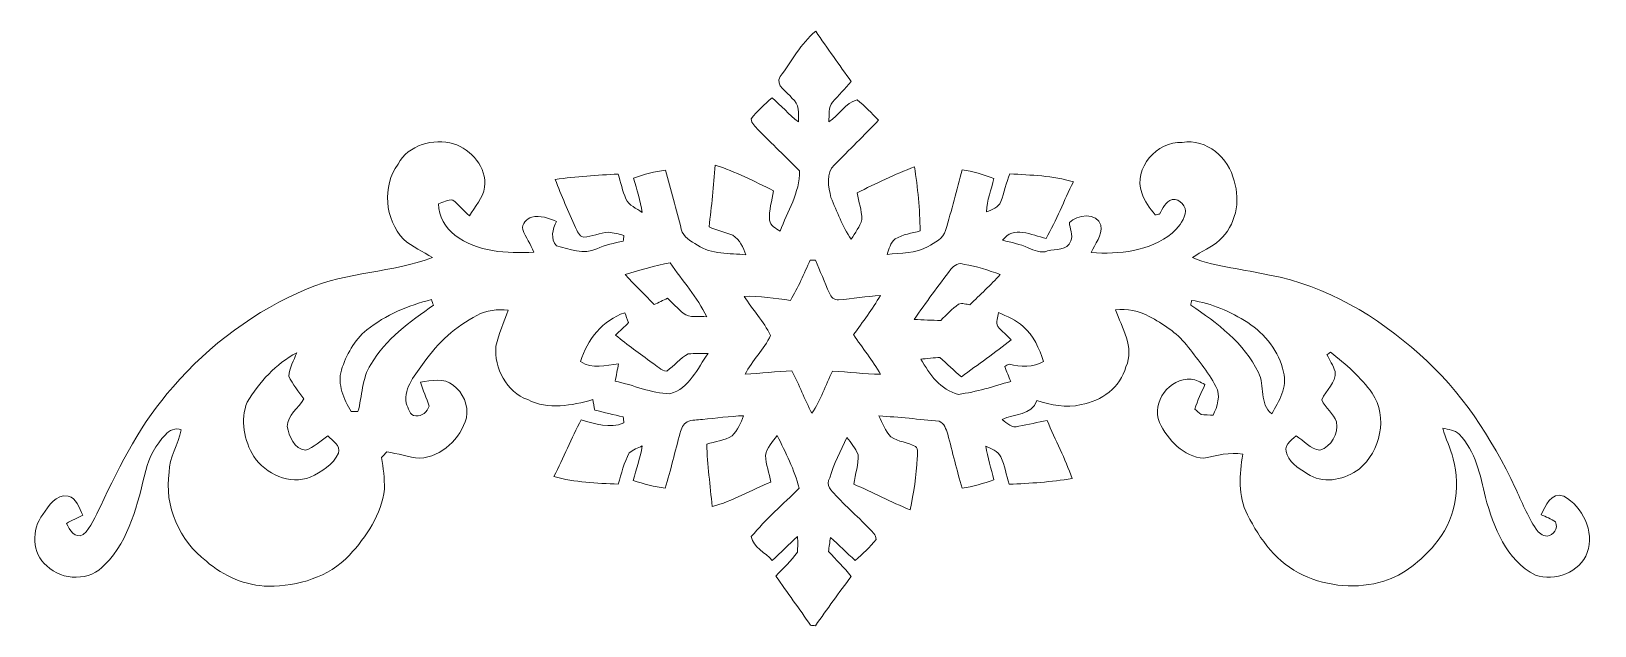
# Model space of a CAD drawing. Header units: centimetres. Extents: x -16.4 to 16.4, y -6.2 to 6.2.
import ezdxf

# ---------------------------------------------------------------- set-up
doc = ezdxf.new("R2010")
doc.units = ezdxf.units.CM
doc.header["$MEASUREMENT"] = 0
doc.layers.add('Layer 1', color=7, linetype='Continuous')

msp = doc.modelspace()

# ---------------------------------------------------------------- linework, layer by layer
at = {"layer": 'Layer 1', "color": 253, "lineweight": 9}
for points, knots in [([(-0.67084, 5.27615), (-0.42707, 5.5933), (-0.24186, 5.97042), (0.07388, 6.22442), (0.07388, 6.22442), (0.31941, 5.87129), (0.56918, 5.52062), (0.81965, 5.17102), (0.81965, 5.17102), (0.69159, 5.02496), (0.55683, 4.88527), (0.42983, 4.73852), (0.42983, 4.73852), (0.32894, 4.63057), (0.36915, 4.46511), (0.34763, 4.33035), (0.34763, 4.33035), (0.56494, 4.45523), (0.69265, 4.72864), (0.94312, 4.78755), (0.94312, 4.78755), (1.1061, 4.66232), (1.24545, 4.50886), (1.38903, 4.36175), (1.38903, 4.36175), (1.08952, 4.04354), (0.77626, 3.7391), (0.46863, 3.429), (0.46863, 3.429), (0.27672, 3.25967), (0.34552, 2.96157), (0.39455, 2.7425), (0.39455, 2.7425), (0.5212, 2.44546), (0.63268, 2.13607), (0.81965, 1.87008), (0.81965, 1.87008), (0.89973, 2.00414), (1.00521, 2.13078), (1.04119, 2.2853), (1.04119, 2.2853), (1.04331, 2.47474), (0.97311, 2.65713), (0.94065, 2.84198), (0.94065, 2.84198), (1.33682, 3.03566), (1.73511, 3.22686), (2.14574, 3.38844), (2.14574, 3.38844), (2.21206, 2.94464), (2.25969, 2.49661), (2.26463, 2.04717), (2.26463, 2.04717), (2.08965, 1.99214), (1.89774, 1.9738), (1.73899, 1.87572), (1.73899, 1.87572), (1.63986, 1.79811), (1.61128, 1.66617), (1.57142, 1.55329), (1.57142, 1.55329), (1.85928, 1.58574), (2.17149, 1.56246), (2.43008, 1.71555), (2.43008, 1.71555), (2.57119, 1.79951), (2.74758, 1.88172), (2.79732, 2.05423), (2.79732, 2.05423), (2.92467, 2.47474), (3.03086, 2.90125), (3.14304, 3.32564), (3.14304, 3.32564), (3.37305, 3.29389), (3.59389, 3.21875), (3.81226, 3.14149), (3.81226, 3.14149), (3.75688, 2.91042), (3.66057, 2.68463), (3.65387, 2.44511), (3.65387, 2.44511), (3.76993, 2.48391), (3.90504, 2.53365), (3.95514, 2.65642), (3.95514, 2.65642), (4.02569, 2.84904), (4.06838, 3.05082), (4.1467, 3.24097), (4.1467, 3.24097), (4.5912, 3.2064), (5.04697, 3.20711), (5.47667, 3.07094), (5.47667, 3.07094), (5.28123, 2.67758), (5.11825, 2.26872), (4.90411, 1.8849), (4.90411, 1.8849), (4.60494, 1.95827), (4.21089, 2.159), (3.99324, 1.84856), (3.99324, 1.84856), (4.17351, 1.80164), (4.35836, 1.76741), (4.53017, 1.69263), (4.53017, 1.69263), (4.65822, 1.63865), (4.79334, 1.56563), (4.93656, 1.62489), (4.93656, 1.62489), (5.09778, 1.66864), (5.35708, 1.62878), (5.42022, 1.83269), (5.42022, 1.83269), (5.48866, 1.96145), (5.38742, 2.0955), (5.39588, 2.2218), (5.39588, 2.2218), (5.54934, 2.38725), (5.97267, 2.43558), (6.0517, 2.16112), (6.0517, 2.16112), (6.09085, 1.94346), (5.92646, 1.77659), (5.8492, 1.59033), (5.8492, 1.59033), (6.43375, 1.54798), (7.07405, 1.6196), (7.54853, 1.99567), (7.54853, 1.99567), (7.6646, 2.10679), (7.77854, 2.23838), (7.8177, 2.39819), (7.8177, 2.39819), (7.86145, 2.55305), (7.70834, 2.72345), (7.55065, 2.69981), (7.55065, 2.69981), (7.41165, 2.65572), (7.34921, 2.51284), (7.2843, 2.39537), (7.2843, 2.39537), (7.26067, 2.39148), (7.21304, 2.38372), (7.1894, 2.37984), (7.1894, 2.37984), (7.08428, 2.52448), (6.96186, 2.66454), (6.90895, 2.83916), (6.90895, 2.83916), (6.72374, 3.36268), (7.23174, 3.91937), (7.75843, 3.89855), (7.75843, 3.89855), (8.26784, 3.98181), (8.7395, 3.57188), (8.84675, 3.09033), (8.84675, 3.09033), (8.98786, 2.66242), (8.87533, 2.15795), (8.5416, 1.84962), (8.5416, 1.84962), (8.37509, 1.6951), (8.15743, 1.61573), (7.97469, 1.48414), (7.97469, 1.48414), (8.48939, 1.27423), (9.05348, 1.24848), (9.58935, 1.11724), (9.58935, 1.11724), (10.77715, 0.90028), (11.84325, 0.25576), (12.73331, -0.53976), (12.73331, -0.53976), (13.6022, -1.30528), (14.2499, -2.29024), (14.73708, -3.33376), (14.73708, -3.33376), (14.87643, -3.62586), (14.99638, -3.9303), (15.17594, -4.20124), (15.17594, -4.20124), (15.22815, -4.27814), (15.31176, -4.34834), (15.40948, -4.34728), (15.40948, -4.34728), (15.54353, -4.32365), (15.64831, -4.19488), (15.58199, -4.05024), (15.58199, -4.05024), (15.48991, -3.98569), (15.38373, -3.94617), (15.28283, -3.89995), (15.28283, -3.89995), (15.38408, -3.71052), (15.47933, -3.41842), (15.75979, -3.51191), (15.75979, -3.51191), (16.15524, -3.73521), (16.40608, -4.24851), (16.25085, -4.69407), (16.25085, -4.69407), (16.09563, -5.11246), (15.56647, -5.29379), (15.16183, -5.16785), (15.16183, -5.16785), (14.55399, -4.85352), (14.28659, -4.1582), (14.11373, -3.53625), (14.11373, -3.53625), (14.00542, -3.07023), (13.90947, -2.56999), (13.56692, -2.21051), (13.56692, -2.21051), (13.47167, -2.12584), (13.33903, -2.11068), (13.21873, -2.08916), (13.21873, -2.08916), (13.27235, -2.30894), (13.39088, -2.50649), (13.4378, -2.72909), (13.4378, -2.72909), (13.61137, -3.34222), (13.4752, -4.04743), (13.04869, -4.52791), (13.04869, -4.52791), (12.76717, -4.86622), (12.40593, -5.15515), (11.98436, -5.29449), (11.98436, -5.29449), (11.43156, -5.45924), (10.81631, -5.4095), (10.29526, -5.16467), (10.29526, -5.16467), (9.74951, -4.92055), (9.3865, -4.41818), (9.12545, -3.90138), (9.12545, -3.90138), (8.92084, -3.5059), (8.95647, -3.05647), (9.02948, -2.63314), (9.02948, -2.63314), (8.75256, -2.58234), (8.48162, -2.65713), (8.21387, -2.71569), (8.21387, -2.71569), (7.78242, -2.69099), (7.4554, -2.33398), (7.28254, -1.96709), (7.28254, -1.96709), (7.10368, -1.54799), (7.49385, -1.02236), (7.94541, -1.06187), (7.94541, -1.06187), (8.04877, -1.07563), (8.14226, -1.12572), (8.23539, -1.16982), (8.23539, -1.16982), (8.16413, -1.34197), (8.07629, -1.50743), (8.02302, -1.68664), (8.02302, -1.68664), (8.06641, -1.72474), (8.11051, -1.76319), (8.1546, -1.80164), (8.1546, -1.80164), (8.2174, -1.80552), (8.34263, -1.81328), (8.40543, -1.81716), (8.40543, -1.81716), (8.49292, -1.63337), (8.573, -1.40441), (8.46257, -1.21286), (8.46257, -1.21286), (8.3003, -0.89536), (8.06359, -0.62478), (7.84733, -0.34396), (7.84733, -0.34396), (7.64272, -0.08044), (7.35309, 0.09313), (7.06628, 0.25294), (7.06628, 0.25294), (6.85427, 0.37323), (6.60273, 0.40992), (6.36214, 0.39405), (6.36214, 0.39405), (6.48985, 0.01199), (6.76819, -0.39512), (6.57769, -0.80222), (6.57769, -0.80222), (6.46903, -1.23296), (6.06016, -1.52401), (5.63753, -1.59491), (5.63753, -1.59491), (5.32497, -1.67288), (5.00711, -1.59915), (4.70691, -1.50919), (4.70691, -1.50919), (4.60954, -1.82634), (4.23172, -1.77483), (3.98689, -1.90571), (3.98689, -1.90571), (4.08355, -1.98826), (4.18727, -2.09445), (4.33331, -2.04576), (4.33331, -2.04576), (4.53334, -2.0186), (4.72772, -1.95545), (4.92845, -1.92935), (4.92845, -1.92935), (5.09213, -2.33822), (5.31051, -2.72486), (5.44774, -3.14396), (5.44774, -3.14396), (5.01065, -3.21064), (4.56968, -3.24733), (4.12835, -3.26144), (4.12835, -3.26144), (4.07155, -3.06953), (4.03839, -2.8695), (3.95267, -2.68782), (3.95267, -2.68782), (3.89834, -2.56188), (3.75476, -2.52096), (3.64328, -2.46275), (3.64328, -2.46275), (3.67538, -2.70228), (3.75053, -2.93371), (3.81156, -3.16724), (3.81156, -3.16724), (3.59319, -3.2438), (3.37164, -3.31329), (3.14163, -3.34293), (3.14163, -3.34293), (3.03333, -2.96757), (2.94196, -2.58798), (2.84177, -2.21086), (2.84177, -2.21086), (2.80755, -2.10962), (2.77016, -1.98544), (2.66185, -1.94169), (2.66185, -1.94169), (2.24134, -1.90148), (1.82154, -1.85703), (1.39997, -1.83022), (1.39997, -1.83022), (1.47405, -1.98191), (1.53261, -2.14877), (1.65291, -2.27119), (1.65291, -2.27119), (1.80355, -2.37843), (2.00357, -2.37984), (2.16409, -2.47051), (2.16409, -2.47051), (2.23252, -2.53295), (2.20289, -2.63067), (2.20501, -2.71639), (2.20501, -2.71639), (2.18172, -3.08081), (2.13022, -3.44276), (2.05578, -3.80013), (2.05578, -3.80013), (1.65608, -3.63184), (1.26591, -3.44135), (0.87362, -3.2572), (0.87362, -3.2572), (0.90643, -3.05118), (0.97417, -2.84728), (0.96252, -2.63702), (0.96252, -2.63702), (0.90043, -2.50967), (0.8193, -2.3929), (0.72969, -2.28389), (0.72969, -2.28389), (0.60234, -2.56223), (0.45029, -2.83211), (0.36915, -3.12879), (0.36915, -3.12879), (0.27743, -3.28754), (0.40549, -3.39549), (0.49756, -3.49743), (0.49756, -3.49743), (0.75368, -3.77014), (1.04155, -4.01214), (1.29061, -4.29224), (1.29061, -4.29224), (1.32236, -4.32577), (1.33717, -4.37163), (1.34035, -4.41749), (1.34035, -4.41749), (1.21335, -4.58083), (1.05777, -4.71911), (0.90467, -4.8574), (0.90467, -4.8574), (0.7244, -4.7043), (0.56212, -4.53213), (0.38538, -4.37586), (0.38538, -4.37586), (0.36986, -4.47393), (0.35539, -4.57236), (0.34164, -4.67184), (0.34164, -4.67184), (0.50285, -4.84329), (0.67254, -5.00769), (0.82071, -5.19113), (0.82071, -5.19113), (0.56177, -5.52944), (0.31729, -5.87869), (0.06823, -6.22442), (0.06823, -6.22442), (0.04283, -6.22265), (-0.00797, -6.21842), (-0.03337, -6.21666), (-0.03337, -6.21666), (-0.26867, -5.86846), (-0.51879, -5.53086), (-0.75938, -5.1869), (-0.75938, -5.1869), (-0.61263, -5.01686), (-0.43624, -4.87292), (-0.30995, -4.68559), (-0.30995, -4.68559), (-0.29972, -4.57553), (-0.29866, -4.46829), (-0.30783, -4.35927), (-0.30783, -4.35927), (-0.49057, -4.51909), (-0.65285, -4.70042), (-0.83805, -4.85776), (-0.83805, -4.85776), (-0.97952, -4.69548), (-1.23387, -4.584), (-1.2755, -4.35786), (-1.2755, -4.35786), (-0.97, -3.9938), (-0.61016, -3.67841), (-0.2722, -3.34469), (-0.2722, -3.34469), (-0.37133, -2.95699), (-0.55618, -2.59892), (-0.73187, -2.24156), (-0.73187, -2.24156), (-0.82782, -2.37032), (-0.95729, -2.49414), (-0.97811, -2.66101), (-0.97811, -2.66101), (-0.96647, -2.84939), (-0.89979, -3.03001), (-0.86592, -3.21522), (-0.86592, -3.21522), (-1.27832, -3.37962), (-1.66285, -3.62339), (-2.09818, -3.72569), (-2.09818, -3.72569), (-2.13451, -3.29142), (-2.1966, -2.85856), (-2.20896, -2.42324), (-2.20896, -2.42324), (-2.03503, -2.36291), (-1.83924, -2.34739), (-1.67943, -2.24967), (-1.67943, -2.24967), (-1.57113, -2.12726), (-1.48611, -1.98403), (-1.43742, -1.8281), (-1.43742, -1.8281), (-1.726, -1.83516), (-2.01211, -1.87996), (-2.29961, -1.90289), (-2.29961, -1.90289), (-2.40439, -1.92406), (-2.5208, -1.90642), (-2.62029, -1.95334), (-2.62029, -1.95334), (-2.70567, -2.00061), (-2.74024, -2.09903), (-2.76741, -2.18723), (-2.76741, -2.18723), (-2.87465, -2.57246), (-2.96214, -2.96334), (-3.07961, -3.34575), (-3.07961, -3.34575), (-3.30892, -3.31788), (-3.52976, -3.24874), (-3.7513, -3.18629), (-3.7513, -3.18629), (-3.68498, -2.94499), (-3.60772, -2.70652), (-3.56221, -2.46028), (-3.56221, -2.46028), (-3.6557, -2.50191), (-3.75589, -2.53613), (-3.8335, -2.60421), (-3.8335, -2.60421), (-3.94427, -2.80918), (-4.00036, -3.03778), (-4.06633, -3.26002), (-4.06633, -3.26002), (-4.51789, -3.23568), (-4.97791, -3.22863), (-5.41465, -3.09739), (-5.41465, -3.09739), (-5.20087, -2.71322), (-5.05693, -2.29483), (-4.84033, -1.91241), (-4.84033, -1.91241), (-4.54963, -1.99567), (-4.24166, -2.10397), (-3.94497, -1.97838), (-3.94497, -1.97838), (-3.94886, -1.94734), (-3.95696, -1.88454), (-3.96085, -1.85315), (-3.96085, -1.85315), (-4.16053, -1.80764), (-4.35948, -1.75719), (-4.5581, -1.7078), (-4.5581, -1.7078), (-4.56798, -1.65312), (-4.58808, -1.54411), (-4.59796, -1.48943), (-4.59796, -1.48943), (-5.03858, -1.60973), (-5.53565, -1.71556), (-5.96075, -1.49014), (-5.96075, -1.49014), (-6.4049, -1.3261), (-6.6723, -0.83115), (-6.62785, -0.37078), (-6.62785, -0.37078), (-6.57917, -0.10796), (-6.45217, 0.13017), (-6.37279, 0.38311), (-6.37279, 0.38311), (-6.59504, 0.40534), (-6.82823, 0.38664), (-7.02614, 0.2734), (-7.02614, 0.2734), (-7.47064, 0.04691), (-7.84846, -0.29634), (-8.13104, -0.70627), (-8.13104, -0.70627), (-8.31307, -0.95886), (-8.5646, -1.22414), (-8.50922, -1.56458), (-8.50922, -1.56458), (-8.46688, -1.66088), (-8.44289, -1.82951), (-8.30813, -1.82704), (-8.30813, -1.82704), (-8.18325, -1.84151), (-8.06083, -1.74731), (-8.03085, -1.62772), (-8.03085, -1.62772), (-8.07495, -1.4538), (-8.16701, -1.29505), (-8.21041, -1.12078), (-8.21041, -1.12078), (-7.98358, -1.10032), (-7.71476, -1.01742), (-7.52744, -1.18746), (-7.52744, -1.18746), (-7.32036, -1.34091), (-7.19688, -1.61291), (-7.24804, -1.87043), (-7.24804, -1.87043), (-7.37363, -2.30682), (-7.75956, -2.68641), (-8.22628, -2.71639), (-8.22628, -2.71639), (-8.46159, -2.70052), (-8.68561, -2.61585), (-8.91809, -2.58269), (-8.91809, -2.58269), (-8.95441, -2.62291), (-8.9911, -2.66348), (-9.02745, -2.70369), (-9.02745, -2.70369), (-8.98864, -2.92101), (-8.96359, -3.14149), (-8.96818, -3.36304), (-8.96818, -3.36304), (-9.02392, -3.89819), (-9.34812, -4.35822), (-9.69843, -4.74734), (-9.69843, -4.74734), (-10.13341, -5.213), (-10.77793, -5.39504), (-11.39706, -5.39715), (-11.39706, -5.39715), (-11.87966, -5.38904), (-12.3358, -5.18513), (-12.69986, -4.87575), (-12.69986, -4.87575), (-13.26537, -4.44712), (-13.58604, -3.71864), (-13.48127, -3.01132), (-13.48127, -3.01132), (-13.47774, -2.69558), (-13.28936, -2.42747), (-13.22797, -2.12514), (-13.22797, -2.12514), (-13.34615, -2.06446), (-13.47915, -2.13537), (-13.55958, -2.22603), (-13.55958, -2.22603), (-13.75749, -2.43594), (-13.90813, -2.69311), (-13.96845, -2.97674), (-13.96845, -2.97674), (-14.14837, -3.66889), (-14.29759, -4.42102), (-14.82853, -4.94383), (-14.82853, -4.94383), (-15.12521, -5.29908), (-15.71929, -5.28603), (-16.04279, -4.97382), (-16.04279, -4.97382), (-16.36275, -4.71735), (-16.37016, -4.20405), (-16.12639, -3.89256), (-16.12639, -3.89256), (-16.00222, -3.71793), (-15.85828, -3.46358), (-15.60005, -3.50909), (-15.60005, -3.50909), (-15.41378, -3.544), (-15.37251, -3.76591), (-15.28678, -3.90914), (-15.28678, -3.90914), (-15.4032, -3.96346), (-15.51821, -4.02026), (-15.63109, -4.082), (-15.63109, -4.082), (-15.57394, -4.21569), (-15.45188, -4.41043), (-15.28043, -4.31765), (-15.28043, -4.31765), (-15.11286, -4.15996), (-15.02361, -3.93171), (-14.91884, -3.7264), (-14.91884, -3.7264), (-14.5082, -2.83987), (-14.05559, -1.95545), (-13.39731, -1.22344), (-13.39731, -1.22344), (-12.63848, -0.33162), (-11.6627, 0.37464), (-10.58567, 0.83184), (-10.58567, 0.83184), (-9.74676, 1.19027), (-8.80414, 1.16769), (-7.95535, 1.48626), (-7.95535, 1.48626), (-8.1596, 1.6122), (-8.38363, 1.70779), (-8.5646, 1.86902), (-8.5646, 1.86902), (-8.9576, 2.28318), (-9.02145, 2.97886), (-8.67996, 3.44347), (-8.67996, 3.44347), (-8.46865, 3.84916), (-7.93736, 3.98498), (-7.51721, 3.87068), (-7.51721, 3.87068), (-7.14361, 3.74686), (-6.81659, 3.37644), (-6.86563, 2.96334), (-6.86563, 2.96334), (-6.9002, 2.7312), (-7.06424, 2.55094), (-7.18595, 2.35974), (-7.18595, 2.35974), (-7.30766, 2.46275), (-7.40044, 2.59857), (-7.53096, 2.68994), (-7.53096, 2.68994), (-7.63609, 2.71181), (-7.73663, 2.63948), (-7.83435, 2.60809), (-7.83435, 2.60809), (-7.8273, 2.3488), (-7.69677, 2.10997), (-7.48934, 1.95686), (-7.48934, 1.95686), (-7.02367, 1.6002), (-6.39749, 1.56563), (-5.83481, 1.59984), (-5.83481, 1.59984), (-5.90148, 1.76284), (-6.00344, 1.90889), (-6.06588, 2.07293), (-6.06588, 2.07293), (-6.09234, 2.19464), (-5.98439, 2.29729), (-5.87855, 2.33363), (-5.87855, 2.33363), (-5.69793, 2.37879), (-5.52613, 2.30682), (-5.36173, 2.24438), (-5.36173, 2.24438), (-5.43652, 2.08245), (-5.49614, 1.87643), (-5.35785, 1.72791), (-5.35785, 1.72791), (-5.08867, 1.66617), (-4.78494, 1.5367), (-4.51577, 1.67111), (-4.51577, 1.67111), (-4.33974, 1.75225), (-4.14853, 1.78824), (-3.96015, 1.82986), (-3.96015, 1.82986), (-3.95696, 1.85879), (-3.95062, 1.91735), (-3.94745, 1.94628), (-3.94745, 1.94628), (-4.05293, 1.97874), (-4.16088, 2.00731), (-4.27094, 2.01754), (-4.27094, 2.01754), (-4.44804, 2.00167), (-4.6149, 1.92476), (-4.7927, 1.91488), (-4.7927, 1.91488), (-4.88901, 1.93429), (-4.92006, 2.04294), (-4.96345, 2.11738), (-4.96345, 2.11738), (-5.10209, 2.45287), (-5.26543, 2.77884), (-5.38466, 3.12209), (-5.38466, 3.12209), (-4.94757, 3.18312), (-4.5066, 3.21169), (-4.06598, 3.23498), (-4.06598, 3.23498), (-4.01377, 3.06141), (-3.97673, 2.8822), (-3.90476, 2.71533), (-3.90476, 2.71533), (-3.84408, 2.5721), (-3.68004, 2.52095), (-3.56327, 2.43276), (-3.56327, 2.43276), (-3.59926, 2.67581), (-3.67651, 2.90972), (-3.74248, 3.14537), (-3.74248, 3.14537), (-3.52835, 3.23568), (-3.30081, 3.28825), (-3.07079, 3.31753), (-3.07079, 3.31753), (-2.9632, 2.90478), (-2.84925, 2.49308), (-2.74306, 2.07963), (-2.74306, 2.07963), (-2.70602, 1.91171), (-2.53738, 1.83303), (-2.4065, 1.74484), (-2.4065, 1.74484), (-2.11017, 1.54341), (-1.72917, 1.58468), (-1.3898, 1.54022), (-1.3898, 1.54022), (-1.44589, 1.69545), (-1.51398, 1.86549), (-1.66355, 1.95263), (-1.66355, 1.95263), (-1.82795, 2.01613), (-1.99905, 2.05917), (-2.16097, 2.12902), (-2.16097, 2.12902), (-2.10911, 2.55905), (-2.06466, 2.99014), (-2.03116, 3.42195), (-2.03116, 3.42195), (-1.60676, 3.28895), (-1.20918, 3.0794), (-0.80983, 2.88537), (-0.80983, 2.88537), (-0.84264, 2.68112), (-0.90861, 2.47827), (-0.89379, 2.26872), (-0.89379, 2.26872), (-0.87263, 2.15336), (-0.76256, 2.09374), (-0.67084, 2.03871), (-0.67084, 2.03871), (-0.52443, 2.45745), (-0.25103, 2.84092), (-0.26832, 3.30412), (-0.26832, 3.30412), (-0.5516, 3.59128), (-0.84335, 3.86998), (-1.12663, 4.15679), (-1.12663, 4.15679), (-1.18695, 4.22699), (-1.27656, 4.29049), (-1.27726, 4.39209), (-1.27726, 4.39209), (-1.15062, 4.55613), (-0.99469, 4.69407), (-0.84123, 4.83235), (-0.84123, 4.83235), (-0.64967, 4.67184), (-0.48598, 4.47993), (-0.28737, 4.32718), (-0.28737, 4.32718), (-0.2789, 4.50039), (-0.26373, 4.70676), (-0.42354, 4.82282), (-0.42354, 4.82282), (-0.50715, 4.96147), (-0.79043, 5.08352), (-0.67084, 5.27615), (-0.67084, 5.27615), (-0.67084, 5.27615), (-0.67084, 5.27615), (-0.67084, 5.27615)], [0, 0, 0, 0, 0.00485437, 0.00485437, 0.00485437, 0.00485437, 0.00970874, 0.00970874, 0.00970874, 0.00970874, 0.01456311, 0.01456311, 0.01456311, 0.01456311, 0.01941748, 0.01941748, 0.01941748, 0.01941748, 0.02427184, 0.02427184, 0.02427184, 0.02427184, 0.02912621, 0.02912621, 0.02912621, 0.02912621, 0.03398058, 0.03398058, 0.03398058, 0.03398058, 0.03883495, 0.03883495, 0.03883495, 0.03883495, 0.04368932, 0.04368932, 0.04368932, 0.04368932, 0.04854369, 0.04854369, 0.04854369, 0.04854369, 0.05339806, 0.05339806, 0.05339806, 0.05339806, 0.05825243, 0.05825243, 0.05825243, 0.05825243, 0.0631068, 0.0631068, 0.0631068, 0.0631068, 0.06796117, 0.06796117, 0.06796117, 0.06796117, 0.07281553, 0.07281553, 0.07281553, 0.07281553, 0.0776699, 0.0776699, 0.0776699, 0.0776699, 0.08252427, 0.08252427, 0.08252427, 0.08252427, 0.08737864, 0.08737864, 0.08737864, 0.08737864, 0.09223301, 0.09223301, 0.09223301, 0.09223301, 0.09708738, 0.09708738, 0.09708738, 0.09708738, 0.10194175, 0.10194175, 0.10194175, 0.10194175, 0.10679612, 0.10679612, 0.10679612, 0.10679612, 0.11165049, 0.11165049, 0.11165049, 0.11165049, 0.11650485, 0.11650485, 0.11650485, 0.11650485, 0.12135922, 0.12135922, 0.12135922, 0.12135922, 0.12621359, 0.12621359, 0.12621359, 0.12621359, 0.13106796, 0.13106796, 0.13106796, 0.13106796, 0.13592233, 0.13592233, 0.13592233, 0.13592233, 0.1407767, 0.1407767, 0.1407767, 0.1407767, 0.14563107, 0.14563107, 0.14563107, 0.14563107, 0.15048544, 0.15048544, 0.15048544, 0.15048544, 0.15533981, 0.15533981, 0.15533981, 0.15533981, 0.16019417, 0.16019417, 0.16019417, 0.16019417, 0.16504854, 0.16504854, 0.16504854, 0.16504854, 0.16990291, 0.16990291, 0.16990291, 0.16990291, 0.17475728, 0.17475728, 0.17475728, 0.17475728, 0.17961165, 0.17961165, 0.17961165, 0.17961165, 0.18446602, 0.18446602, 0.18446602, 0.18446602, 0.18932039, 0.18932039, 0.18932039, 0.18932039, 0.19417476, 0.19417476, 0.19417476, 0.19417476, 0.19902913, 0.19902913, 0.19902913, 0.19902913, 0.2038835, 0.2038835, 0.2038835, 0.2038835, 0.20873786, 0.20873786, 0.20873786, 0.20873786, 0.21359223, 0.21359223, 0.21359223, 0.21359223, 0.2184466, 0.2184466, 0.2184466, 0.2184466, 0.22330097, 0.22330097, 0.22330097, 0.22330097, 0.22815534, 0.22815534, 0.22815534, 0.22815534, 0.23300971, 0.23300971, 0.23300971, 0.23300971, 0.23786408, 0.23786408, 0.23786408, 0.23786408, 0.24271845, 0.24271845, 0.24271845, 0.24271845, 0.24757282, 0.24757282, 0.24757282, 0.24757282, 0.25242718, 0.25242718, 0.25242718, 0.25242718, 0.25728155, 0.25728155, 0.25728155, 0.25728155, 0.26213592, 0.26213592, 0.26213592, 0.26213592, 0.26699029, 0.26699029, 0.26699029, 0.26699029, 0.27184466, 0.27184466, 0.27184466, 0.27184466, 0.27669903, 0.27669903, 0.27669903, 0.27669903, 0.2815534, 0.2815534, 0.2815534, 0.2815534, 0.28640777, 0.28640777, 0.28640777, 0.28640777, 0.29126214, 0.29126214, 0.29126214, 0.29126214, 0.2961165, 0.2961165, 0.2961165, 0.2961165, 0.30097087, 0.30097087, 0.30097087, 0.30097087, 0.30582524, 0.30582524, 0.30582524, 0.30582524, 0.31067961, 0.31067961, 0.31067961, 0.31067961, 0.31553398, 0.31553398, 0.31553398, 0.31553398, 0.32038835, 0.32038835, 0.32038835, 0.32038835, 0.32524272, 0.32524272, 0.32524272, 0.32524272, 0.33009709, 0.33009709, 0.33009709, 0.33009709, 0.33495146, 0.33495146, 0.33495146, 0.33495146, 0.33980583, 0.33980583, 0.33980583, 0.33980583, 0.34466019, 0.34466019, 0.34466019, 0.34466019, 0.34951456, 0.34951456, 0.34951456, 0.34951456, 0.35436893, 0.35436893, 0.35436893, 0.35436893, 0.3592233, 0.3592233, 0.3592233, 0.3592233, 0.36407767, 0.36407767, 0.36407767, 0.36407767, 0.36893204, 0.36893204, 0.36893204, 0.36893204, 0.37378641, 0.37378641, 0.37378641, 0.37378641, 0.37864078, 0.37864078, 0.37864078, 0.37864078, 0.38349515, 0.38349515, 0.38349515, 0.38349515, 0.38834951, 0.38834951, 0.38834951, 0.38834951, 0.39320388, 0.39320388, 0.39320388, 0.39320388, 0.39805825, 0.39805825, 0.39805825, 0.39805825, 0.40291262, 0.40291262, 0.40291262, 0.40291262, 0.40776699, 0.40776699, 0.40776699, 0.40776699, 0.41262136, 0.41262136, 0.41262136, 0.41262136, 0.41747573, 0.41747573, 0.41747573, 0.41747573, 0.4223301, 0.4223301, 0.4223301, 0.4223301, 0.42718447, 0.42718447, 0.42718447, 0.42718447, 0.43203883, 0.43203883, 0.43203883, 0.43203883, 0.4368932, 0.4368932, 0.4368932, 0.4368932, 0.44174757, 0.44174757, 0.44174757, 0.44174757, 0.44660194, 0.44660194, 0.44660194, 0.44660194, 0.45145631, 0.45145631, 0.45145631, 0.45145631, 0.45631068, 0.45631068, 0.45631068, 0.45631068, 0.46116505, 0.46116505, 0.46116505, 0.46116505, 0.46601942, 0.46601942, 0.46601942, 0.46601942, 0.47087379, 0.47087379, 0.47087379, 0.47087379, 0.47572816, 0.47572816, 0.47572816, 0.47572816, 0.48058252, 0.48058252, 0.48058252, 0.48058252, 0.48543689, 0.48543689, 0.48543689, 0.48543689, 0.49029126, 0.49029126, 0.49029126, 0.49029126, 0.49514563, 0.49514563, 0.49514563, 0.49514563, 0.5, 0.5, 0.5, 0.5, 0.50485437, 0.50485437, 0.50485437, 0.50485437, 0.50970874, 0.50970874, 0.50970874, 0.50970874, 0.51456311, 0.51456311, 0.51456311, 0.51456311, 0.51941748, 0.51941748, 0.51941748, 0.51941748, 0.52427184, 0.52427184, 0.52427184, 0.52427184, 0.52912621, 0.52912621, 0.52912621, 0.52912621, 0.53398058, 0.53398058, 0.53398058, 0.53398058, 0.53883495, 0.53883495, 0.53883495, 0.53883495, 0.54368932, 0.54368932, 0.54368932, 0.54368932, 0.54854369, 0.54854369, 0.54854369, 0.54854369, 0.55339806, 0.55339806, 0.55339806, 0.55339806, 0.55825243, 0.55825243, 0.55825243, 0.55825243, 0.5631068, 0.5631068, 0.5631068, 0.5631068, 0.56796117, 0.56796117, 0.56796117, 0.56796117, 0.57281553, 0.57281553, 0.57281553, 0.57281553, 0.5776699, 0.5776699, 0.5776699, 0.5776699, 0.58252427, 0.58252427, 0.58252427, 0.58252427, 0.58737864, 0.58737864, 0.58737864, 0.58737864, 0.59223301, 0.59223301, 0.59223301, 0.59223301, 0.59708738, 0.59708738, 0.59708738, 0.59708738, 0.60194175, 0.60194175, 0.60194175, 0.60194175, 0.60679612, 0.60679612, 0.60679612, 0.60679612, 0.61165049, 0.61165049, 0.61165049, 0.61165049, 0.61650485, 0.61650485, 0.61650485, 0.61650485, 0.62135922, 0.62135922, 0.62135922, 0.62135922, 0.62621359, 0.62621359, 0.62621359, 0.62621359, 0.63106796, 0.63106796, 0.63106796, 0.63106796, 0.63592233, 0.63592233, 0.63592233, 0.63592233, 0.6407767, 0.6407767, 0.6407767, 0.6407767, 0.64563107, 0.64563107, 0.64563107, 0.64563107, 0.65048544, 0.65048544, 0.65048544, 0.65048544, 0.65533981, 0.65533981, 0.65533981, 0.65533981, 0.66019417, 0.66019417, 0.66019417, 0.66019417, 0.66504854, 0.66504854, 0.66504854, 0.66504854, 0.66990291, 0.66990291, 0.66990291, 0.66990291, 0.67475728, 0.67475728, 0.67475728, 0.67475728, 0.67961165, 0.67961165, 0.67961165, 0.67961165, 0.68446602, 0.68446602, 0.68446602, 0.68446602, 0.68932039, 0.68932039, 0.68932039, 0.68932039, 0.69417476, 0.69417476, 0.69417476, 0.69417476, 0.69902913, 0.69902913, 0.69902913, 0.69902913, 0.7038835, 0.7038835, 0.7038835, 0.7038835, 0.70873786, 0.70873786, 0.70873786, 0.70873786, 0.71359223, 0.71359223, 0.71359223, 0.71359223, 0.7184466, 0.7184466, 0.7184466, 0.7184466, 0.72330097, 0.72330097, 0.72330097, 0.72330097, 0.72815534, 0.72815534, 0.72815534, 0.72815534, 0.73300971, 0.73300971, 0.73300971, 0.73300971, 0.73786408, 0.73786408, 0.73786408, 0.73786408, 0.74271845, 0.74271845, 0.74271845, 0.74271845, 0.74757282, 0.74757282, 0.74757282, 0.74757282, 0.75242718, 0.75242718, 0.75242718, 0.75242718, 0.75728155, 0.75728155, 0.75728155, 0.75728155, 0.76213592, 0.76213592, 0.76213592, 0.76213592, 0.76699029, 0.76699029, 0.76699029, 0.76699029, 0.77184466, 0.77184466, 0.77184466, 0.77184466, 0.77669903, 0.77669903, 0.77669903, 0.77669903, 0.7815534, 0.7815534, 0.7815534, 0.7815534, 0.78640777, 0.78640777, 0.78640777, 0.78640777, 0.79126214, 0.79126214, 0.79126214, 0.79126214, 0.7961165, 0.7961165, 0.7961165, 0.7961165, 0.80097087, 0.80097087, 0.80097087, 0.80097087, 0.80582524, 0.80582524, 0.80582524, 0.80582524, 0.81067961, 0.81067961, 0.81067961, 0.81067961, 0.81553398, 0.81553398, 0.81553398, 0.81553398, 0.82038835, 0.82038835, 0.82038835, 0.82038835, 0.82524272, 0.82524272, 0.82524272, 0.82524272, 0.83009709, 0.83009709, 0.83009709, 0.83009709, 0.83495146, 0.83495146, 0.83495146, 0.83495146, 0.83980583, 0.83980583, 0.83980583, 0.83980583, 0.84466019, 0.84466019, 0.84466019, 0.84466019, 0.84951456, 0.84951456, 0.84951456, 0.84951456, 0.85436893, 0.85436893, 0.85436893, 0.85436893, 0.8592233, 0.8592233, 0.8592233, 0.8592233, 0.86407767, 0.86407767, 0.86407767, 0.86407767, 0.86893204, 0.86893204, 0.86893204, 0.86893204, 0.87378641, 0.87378641, 0.87378641, 0.87378641, 0.87864078, 0.87864078, 0.87864078, 0.87864078, 0.88349515, 0.88349515, 0.88349515, 0.88349515, 0.88834951, 0.88834951, 0.88834951, 0.88834951, 0.89320388, 0.89320388, 0.89320388, 0.89320388, 0.89805825, 0.89805825, 0.89805825, 0.89805825, 0.90291262, 0.90291262, 0.90291262, 0.90291262, 0.90776699, 0.90776699, 0.90776699, 0.90776699, 0.91262136, 0.91262136, 0.91262136, 0.91262136, 0.91747573, 0.91747573, 0.91747573, 0.91747573, 0.9223301, 0.9223301, 0.9223301, 0.9223301, 0.92718447, 0.92718447, 0.92718447, 0.92718447, 0.93203883, 0.93203883, 0.93203883, 0.93203883, 0.9368932, 0.9368932, 0.9368932, 0.9368932, 0.94174757, 0.94174757, 0.94174757, 0.94174757, 0.94660194, 0.94660194, 0.94660194, 0.94660194, 0.95145631, 0.95145631, 0.95145631, 0.95145631, 0.95631068, 0.95631068, 0.95631068, 0.95631068, 0.96116505, 0.96116505, 0.96116505, 0.96116505, 0.96601942, 0.96601942, 0.96601942, 0.96601942, 0.97087379, 0.97087379, 0.97087379, 0.97087379, 0.97572816, 0.97572816, 0.97572816, 0.97572816, 0.98058252, 0.98058252, 0.98058252, 0.98058252, 0.98543689, 0.98543689, 0.98543689, 0.98543689, 0.99029126, 0.99029126, 0.99029126, 0.99029126, 1, 1, 1, 1]), ([(-3.9171, 1.13029), (-3.72873, 0.9091), (-3.50436, 0.72213), (-3.31527, 0.50129), (-3.31527, 0.50129), (-3.22143, 0.54433), (-3.12865, 0.58984), (-3.03552, 0.63394), (-3.03552, 0.63394), (-2.92298, 0.53163), (-2.81997, 0.41874), (-2.70179, 0.32243), (-2.70179, 0.32243), (-2.56772, 0.20284), (-2.3684, 0.27481), (-2.20754, 0.24694), (-2.20754, 0.24694), (-2.40968, 0.65651), (-2.7219, 0.99765), (-2.97449, 1.37513), (-2.97449, 1.37513), (-3.29551, 1.3208), (-3.6049, 1.21849), (-3.9171, 1.13029), (-3.9171, 1.13029), (-3.9171, 1.13029), (-3.9171, 1.13029), (-3.9171, 1.13029)], [0, 0, 0, 0, 0.125, 0.125, 0.125, 0.125, 0.25, 0.25, 0.25, 0.25, 0.375, 0.375, 0.375, 0.375, 0.5, 0.5, 0.5, 0.5, 0.625, 0.625, 0.625, 0.625, 0.75, 0.75, 0.75, 0.75, 1, 1, 1, 1]), ([(-0.04007, 1.43334), (-0.17413, 1.1497), (-0.29054, 0.85654), (-0.45458, 0.58843), (-0.45458, 0.58843), (-0.77632, 0.63535), (-1.09982, 0.68262), (-1.42578, 0.67345), (-1.42578, 0.67345), (-1.24975, 0.39511), (-1.01904, 0.15098), (-0.8698, -0.14394), (-0.8698, -0.14394), (-1.00633, -0.44063), (-1.25751, -0.66817), (-1.40567, -0.95886), (-1.40567, -0.95886), (-1.07759, -0.93875), (-0.75127, -0.90171), (-0.42283, -0.88724), (-0.42283, -0.88724), (-0.27079, -1.17758), (-0.1579, -1.48661), (-0.00303, -1.77554), (-0.00303, -1.77554), (0.18218, -1.50425), (0.28202, -1.18746), (0.42595, -0.8943), (0.42595, -0.8943), (0.7625, -0.91194), (1.09834, -0.95321), (1.43595, -0.95886), (1.43595, -0.95886), (1.27156, -0.66605), (1.05001, -0.41029), (0.86974, -0.12771), (0.86974, -0.12771), (1.06412, 0.13899), (1.25992, 0.40639), (1.43031, 0.68932), (1.43031, 0.68932), (1.1368, 0.67486), (0.84717, 0.62159), (0.55507, 0.60007), (0.55507, 0.60007), (0.4637, 0.58984), (0.3949, 0.66181), (0.36315, 0.73977), (0.36315, 0.73977), (0.26014, 0.96908), (0.16842, 1.20332), (0.06717, 1.43334), (0.06717, 1.43334), (0.04036, 1.43334), (-0.01326, 1.43334), (-0.04007, 1.43334), (-0.04007, 1.43334), (-0.04007, 1.43334), (-0.04007, 1.43334), (-0.04007, 1.43334)], [0, 0, 0, 0, 0.0625, 0.0625, 0.0625, 0.0625, 0.125, 0.125, 0.125, 0.125, 0.1875, 0.1875, 0.1875, 0.1875, 0.25, 0.25, 0.25, 0.25, 0.3125, 0.3125, 0.3125, 0.3125, 0.375, 0.375, 0.375, 0.375, 0.4375, 0.4375, 0.4375, 0.4375, 0.5, 0.5, 0.5, 0.5, 0.5625, 0.5625, 0.5625, 0.5625, 0.625, 0.625, 0.625, 0.625, 0.6875, 0.6875, 0.6875, 0.6875, 0.75, 0.75, 0.75, 0.75, 0.8125, 0.8125, 0.8125, 0.8125, 0.875, 0.875, 0.875, 0.875, 1, 1, 1, 1]), ([(2.90774, 1.2393), (2.6428, 0.89605), (2.38951, 0.54398), (2.13833, 0.19049), (2.13833, 0.19049), (2.32389, 0.18062), (2.51016, 0.17427), (2.69713, 0.16897), (2.69713, 0.16897), (2.81637, 0.2868), (2.93067, 0.41274), (3.07037, 0.50764), (3.07037, 0.50764), (3.14692, 0.53939), (3.23053, 0.50411), (3.3092, 0.49812), (3.3092, 0.49812), (3.51734, 0.71155), (3.74665, 0.90487), (3.94032, 1.13207), (3.94032, 1.13207), (3.69549, 1.21743), (3.4482, 1.30633), (3.19067, 1.33985), (3.19067, 1.33985), (3.0746, 1.39559), (2.9723, 1.32292), (2.90774, 1.2393), (2.90774, 1.2393), (2.90774, 1.2393), (2.90774, 1.2393), (2.90774, 1.2393)], [0, 0, 0, 0, 0.11111111, 0.11111111, 0.11111111, 0.11111111, 0.22222222, 0.22222222, 0.22222222, 0.22222222, 0.33333333, 0.33333333, 0.33333333, 0.33333333, 0.44444444, 0.44444444, 0.44444444, 0.44444444, 0.55555556, 0.55555556, 0.55555556, 0.55555556, 0.66666667, 0.66666667, 0.66666667, 0.66666667, 0.77777778, 0.77777778, 0.77777778, 0.77777778, 1, 1, 1, 1]), ([(-9.33612, -0.02964), (-9.59895, -0.24378), (-9.76827, -0.55246), (-9.86882, -0.87207), (-9.86882, -0.87207), (-9.95948, -1.17264), (-9.81273, -1.48132), (-9.66668, -1.73814), (-9.66668, -1.73814), (-9.61906, -1.73885), (-9.57143, -1.74026), (-9.52345, -1.74167), (-9.52345, -1.74167), (-9.42679, -1.41288), (-9.44478, -1.04493), (-9.24934, -0.75248), (-9.24934, -0.75248), (-8.94913, -0.21485), (-8.42314, 0.13793), (-7.937, 0.49071), (-7.937, 0.49071), (-7.95218, 0.52881), (-7.967, 0.56656), (-7.98217, 0.6043), (-7.98217, 0.6043), (-8.46794, 0.48436), (-8.94313, 0.28469), (-9.33612, -0.02964), (-9.33612, -0.02964), (-9.33612, -0.02964), (-9.33612, -0.02964), (-9.33612, -0.02964)], [0, 0, 0, 0, 0.11111111, 0.11111111, 0.11111111, 0.11111111, 0.22222222, 0.22222222, 0.22222222, 0.22222222, 0.33333333, 0.33333333, 0.33333333, 0.33333333, 0.44444444, 0.44444444, 0.44444444, 0.44444444, 0.55555556, 0.55555556, 0.55555556, 0.55555556, 0.66666667, 0.66666667, 0.66666667, 0.66666667, 0.77777778, 0.77777778, 0.77777778, 0.77777778, 1, 1, 1, 1]), ([(-4.85373, -0.69251), (-4.60926, -0.86361), (-4.32668, -0.77188), (-4.05857, -0.73802), (-4.05857, -0.73802), (-4.08044, -0.85937), (-4.10479, -0.98214), (-4.13089, -1.10314), (-4.13089, -1.10314), (-3.74566, -1.17969), (-3.37806, -1.36102), (-2.98154, -1.36737), (-2.98154, -1.36737), (-2.57337, -1.25695), (-2.40616, -0.83362), (-2.17861, -0.52318), (-2.17861, -0.52318), (-2.31797, -0.52106), (-2.45801, -0.52035), (-2.5963, -0.53129), (-2.5963, -0.53129), (-2.76741, -0.6216), (-2.88876, -0.78211), (-3.04716, -0.89112), (-3.04716, -0.89112), (-3.17134, -0.88971), (-3.25424, -0.77224), (-3.35549, -0.71861), (-3.35549, -0.71861), (-3.61019, -0.52494), (-3.87619, -0.34467), (-4.11996, -0.13724), (-4.11996, -0.13724), (-4.02682, -0.05186), (-3.93404, 0.03457), (-3.84761, 0.12699), (-3.84761, 0.12699), (-3.87513, 0.19473), (-3.90229, 0.26246), (-3.92981, 0.32984), (-3.92981, 0.32984), (-4.38983, 0.17744), (-4.72215, -0.2346), (-4.85373, -0.69251), (-4.85373, -0.69251), (-4.85373, -0.69251), (-4.85373, -0.69251), (-4.85373, -0.69251)], [0, 0, 0, 0, 0.07692308, 0.07692308, 0.07692308, 0.07692308, 0.15384615, 0.15384615, 0.15384615, 0.15384615, 0.23076923, 0.23076923, 0.23076923, 0.23076923, 0.30769231, 0.30769231, 0.30769231, 0.30769231, 0.38461538, 0.38461538, 0.38461538, 0.38461538, 0.46153846, 0.46153846, 0.46153846, 0.46153846, 0.53846154, 0.53846154, 0.53846154, 0.53846154, 0.61538462, 0.61538462, 0.61538462, 0.61538462, 0.69230769, 0.69230769, 0.69230769, 0.69230769, 0.76923077, 0.76923077, 0.76923077, 0.76923077, 0.84615385, 0.84615385, 0.84615385, 0.84615385, 1, 1, 1, 1]), ([(3.90363, 0.33231), (3.89093, 0.23741), (3.84754, 0.13334), (3.89411, 0.04056), (3.89411, 0.04056), (3.97595, -0.06068), (4.08108, -0.14323), (4.17457, -0.23496), (4.17457, -0.23496), (3.83802, -0.50942), (3.47924, -0.75424), (3.12928, -1.01107), (3.12928, -1.01107), (2.97406, -0.88124), (2.82801, -0.74084), (2.67914, -0.60431), (2.67914, -0.60431), (2.5793, -0.61313), (2.37999, -0.63148), (2.28015, -0.64065), (2.28015, -0.64065), (2.45936, -0.95956), (2.69078, -1.28764), (3.06931, -1.37937), (3.06931, -1.37937), (3.44185, -1.32927), (3.8038, -1.21568), (4.16363, -1.10738), (4.16363, -1.10738), (4.12024, -1.00542), (4.07614, -0.90347), (4.03875, -0.79905), (4.03875, -0.79905), (4.06838, -0.78035), (4.09837, -0.76201), (4.1287, -0.74366), (4.1287, -0.74366), (4.37247, -0.8054), (4.62965, -0.8248), (4.8526, -0.68969), (4.8526, -0.68969), (4.75912, -0.42369), (4.64658, -0.14464), (4.42574, 0.04197), (4.42574, 0.04197), (4.27651, 0.17815), (4.08778, 0.25717), (3.90363, 0.33231), (3.90363, 0.33231), (3.90363, 0.33231), (3.90363, 0.33231), (3.90363, 0.33231)], [0, 0, 0, 0, 0.07142857, 0.07142857, 0.07142857, 0.07142857, 0.14285714, 0.14285714, 0.14285714, 0.14285714, 0.21428571, 0.21428571, 0.21428571, 0.21428571, 0.28571429, 0.28571429, 0.28571429, 0.28571429, 0.35714286, 0.35714286, 0.35714286, 0.35714286, 0.42857143, 0.42857143, 0.42857143, 0.42857143, 0.5, 0.5, 0.5, 0.5, 0.57142857, 0.57142857, 0.57142857, 0.57142857, 0.64285714, 0.64285714, 0.64285714, 0.64285714, 0.71428571, 0.71428571, 0.71428571, 0.71428571, 0.78571429, 0.78571429, 0.78571429, 0.78571429, 0.85714286, 0.85714286, 0.85714286, 0.85714286, 1, 1, 1, 1]), ([(7.95423, 0.58984), (7.94964, 0.56479), (7.94047, 0.51434), (7.93553, 0.4893), (7.93553, 0.4893), (8.49539, 0.12206), (9.05383, -0.30657), (9.35405, -0.92287), (9.35405, -0.92287), (9.50116, -1.19416), (9.36393, -1.58363), (9.63627, -1.78506), (9.63627, -1.78506), (9.78973, -1.5233), (9.96576, -1.23191), (9.8818, -0.91229), (9.8818, -0.91229), (9.78938, -0.4819), (9.49445, -0.11325), (9.13074, 0.12523), (9.13074, 0.12523), (8.77408, 0.35136), (8.37368, 0.52669), (7.95423, 0.58984), (7.95423, 0.58984), (7.95423, 0.58984), (7.95423, 0.58984), (7.95423, 0.58984)], [0, 0, 0, 0, 0.125, 0.125, 0.125, 0.125, 0.25, 0.25, 0.25, 0.25, 0.375, 0.375, 0.375, 0.375, 0.5, 0.5, 0.5, 0.5, 0.625, 0.625, 0.625, 0.625, 0.75, 0.75, 0.75, 0.75, 1, 1, 1, 1]), ([(-10.80545, -0.50659), (-11.2436, -0.74013), (-11.58791, -1.12325), (-11.84297, -1.5427), (-11.84297, -1.5427), (-11.99501, -1.91241), (-11.91035, -2.34986), (-11.70256, -2.68182), (-11.70256, -2.68182), (-11.4602, -3.04695), (-10.94903, -3.28966), (-10.52181, -3.11115), (-10.52181, -3.11115), (-10.28685, -3.00567), (-10.04098, -2.85257), (-9.9302, -2.61021), (-9.9302, -2.61021), (-9.87835, -2.45005), (-10.05156, -2.34386), (-10.15175, -2.25073), (-10.15175, -2.25073), (-10.30838, -2.34915), (-10.44314, -2.49838), (-10.62306, -2.54988), (-10.62306, -2.54988), (-10.85519, -2.5206), (-10.96808, -2.25849), (-11.00371, -2.05353), (-11.00371, -2.05353), (-11.00194, -1.81399), (-10.7677, -1.66935), (-10.65587, -1.47603), (-10.65587, -1.47603), (-10.77299, -1.32469), (-10.88553, -1.16876), (-10.97337, -0.99907), (-10.97337, -0.99907), (-10.9642, -0.81986), (-10.86119, -0.67134), (-10.80545, -0.50659), (-10.80545, -0.50659), (-10.80545, -0.50659), (-10.80545, -0.50659), (-10.80545, -0.50659)], [0, 0, 0, 0, 0.08333333, 0.08333333, 0.08333333, 0.08333333, 0.16666667, 0.16666667, 0.16666667, 0.16666667, 0.25, 0.25, 0.25, 0.25, 0.33333333, 0.33333333, 0.33333333, 0.33333333, 0.41666667, 0.41666667, 0.41666667, 0.41666667, 0.5, 0.5, 0.5, 0.5, 0.58333333, 0.58333333, 0.58333333, 0.58333333, 0.66666667, 0.66666667, 0.66666667, 0.66666667, 0.75, 0.75, 0.75, 0.75, 0.83333333, 0.83333333, 0.83333333, 0.83333333, 1, 1, 1, 1]), ([(10.79162, -0.54752), (10.85265, -0.66182), (10.91968, -0.774), (10.96236, -0.89712), (10.96236, -0.89712), (10.99235, -1.14301), (10.76587, -1.28835), (10.68437, -1.49367), (10.68437, -1.49367), (10.75846, -1.66688), (10.92814, -1.78153), (10.99588, -1.95792), (10.99588, -1.95792), (11.03856, -2.20769), (10.88228, -2.46627), (10.64627, -2.54988), (10.64627, -2.54988), (10.4459, -2.53295), (10.31077, -2.34704), (10.14498, -2.24861), (10.14498, -2.24861), (10.03209, -2.34951), (9.86239, -2.45816), (9.95942, -2.64337), (9.95942, -2.64337), (10.03844, -2.85398), (10.26598, -2.96087), (10.44025, -3.08011), (10.44025, -3.08011), (10.76798, -3.25685), (11.17932, -3.15701), (11.46542, -2.94394), (11.46542, -2.94394), (11.91768, -2.57211), (12.07255, -1.85597), (11.74059, -1.35538), (11.74059, -1.35538), (11.50282, -1.01989), (11.19061, -0.74543), (10.86605, -0.49707), (10.86605, -0.49707), (10.84736, -0.50977), (10.81032, -0.53517), (10.79162, -0.54752)], [0, 0, 0, 0, 0.08333333, 0.08333333, 0.08333333, 0.08333333, 0.16666667, 0.16666667, 0.16666667, 0.16666667, 0.25, 0.25, 0.25, 0.25, 0.33333333, 0.33333333, 0.33333333, 0.33333333, 0.41666667, 0.41666667, 0.41666667, 0.41666667, 0.5, 0.5, 0.5, 0.5, 0.58333333, 0.58333333, 0.58333333, 0.58333333, 0.66666667, 0.66666667, 0.66666667, 0.66666667, 0.75, 0.75, 0.75, 0.75, 0.83333333, 0.83333333, 0.83333333, 0.83333333, 1, 1, 1, 1])]:
    msp.add_open_spline(points, degree=3, knots=knots, dxfattribs=at)

doc.saveas('drawing.dxf')
